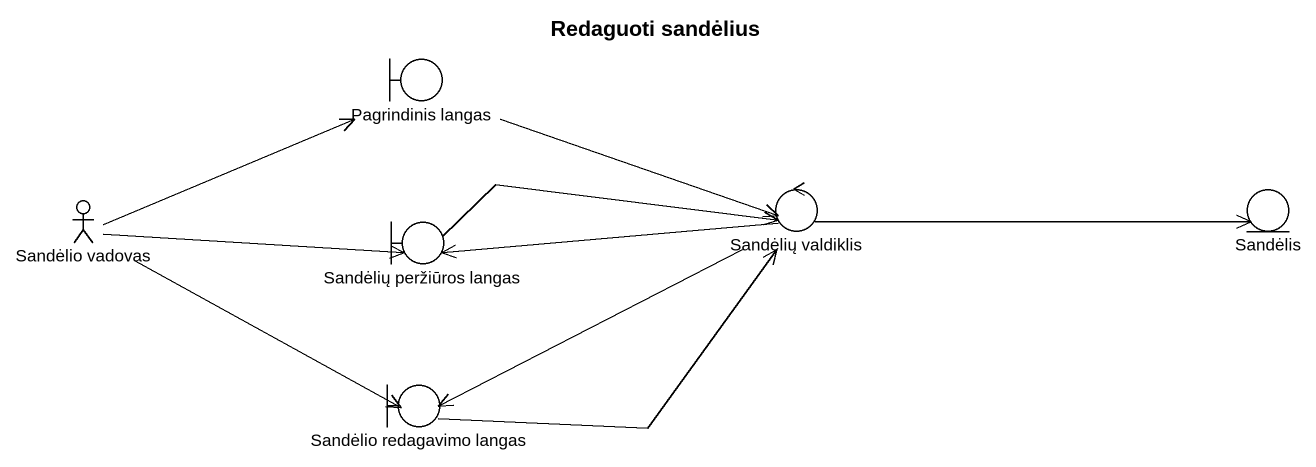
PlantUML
@startuml
title Redaguoti sandėlius
boundary "Pagrindinis langas" as Pagrindinis_langas
actor "Sandėlio vadovas" as Sandėlio_vadovas
boundary "Sandėlių peržiūros langas" as Sandėlių_peržiūros_langas
control "Sandėlių valdiklis" as Sandėlių_valdiklis
entity Sandėlis
boundary "Sandėlio redagavimo langas" as Sandėlio_redagavimo_langas
Pagrindinis_langas -right-> Sandėlių_valdiklis
Sandėlio_vadovas -right-> Pagrindinis_langas
Sandėlio_vadovas -right-> Sandėlių_peržiūros_langas
Sandėlio_vadovas -right-> Sandėlio_redagavimo_langas
Sandėlių_peržiūros_langas -right-> Sandėlių_valdiklis
Sandėlių_valdiklis -left-> Sandėlių_peržiūros_langas
Sandėlių_valdiklis -right-> Sandėlis
Sandėlių_valdiklis -left-> Sandėlio_redagavimo_langas
Sandėlio_redagavimo_langas -right-> Sandėlių_valdiklis
@enduml
